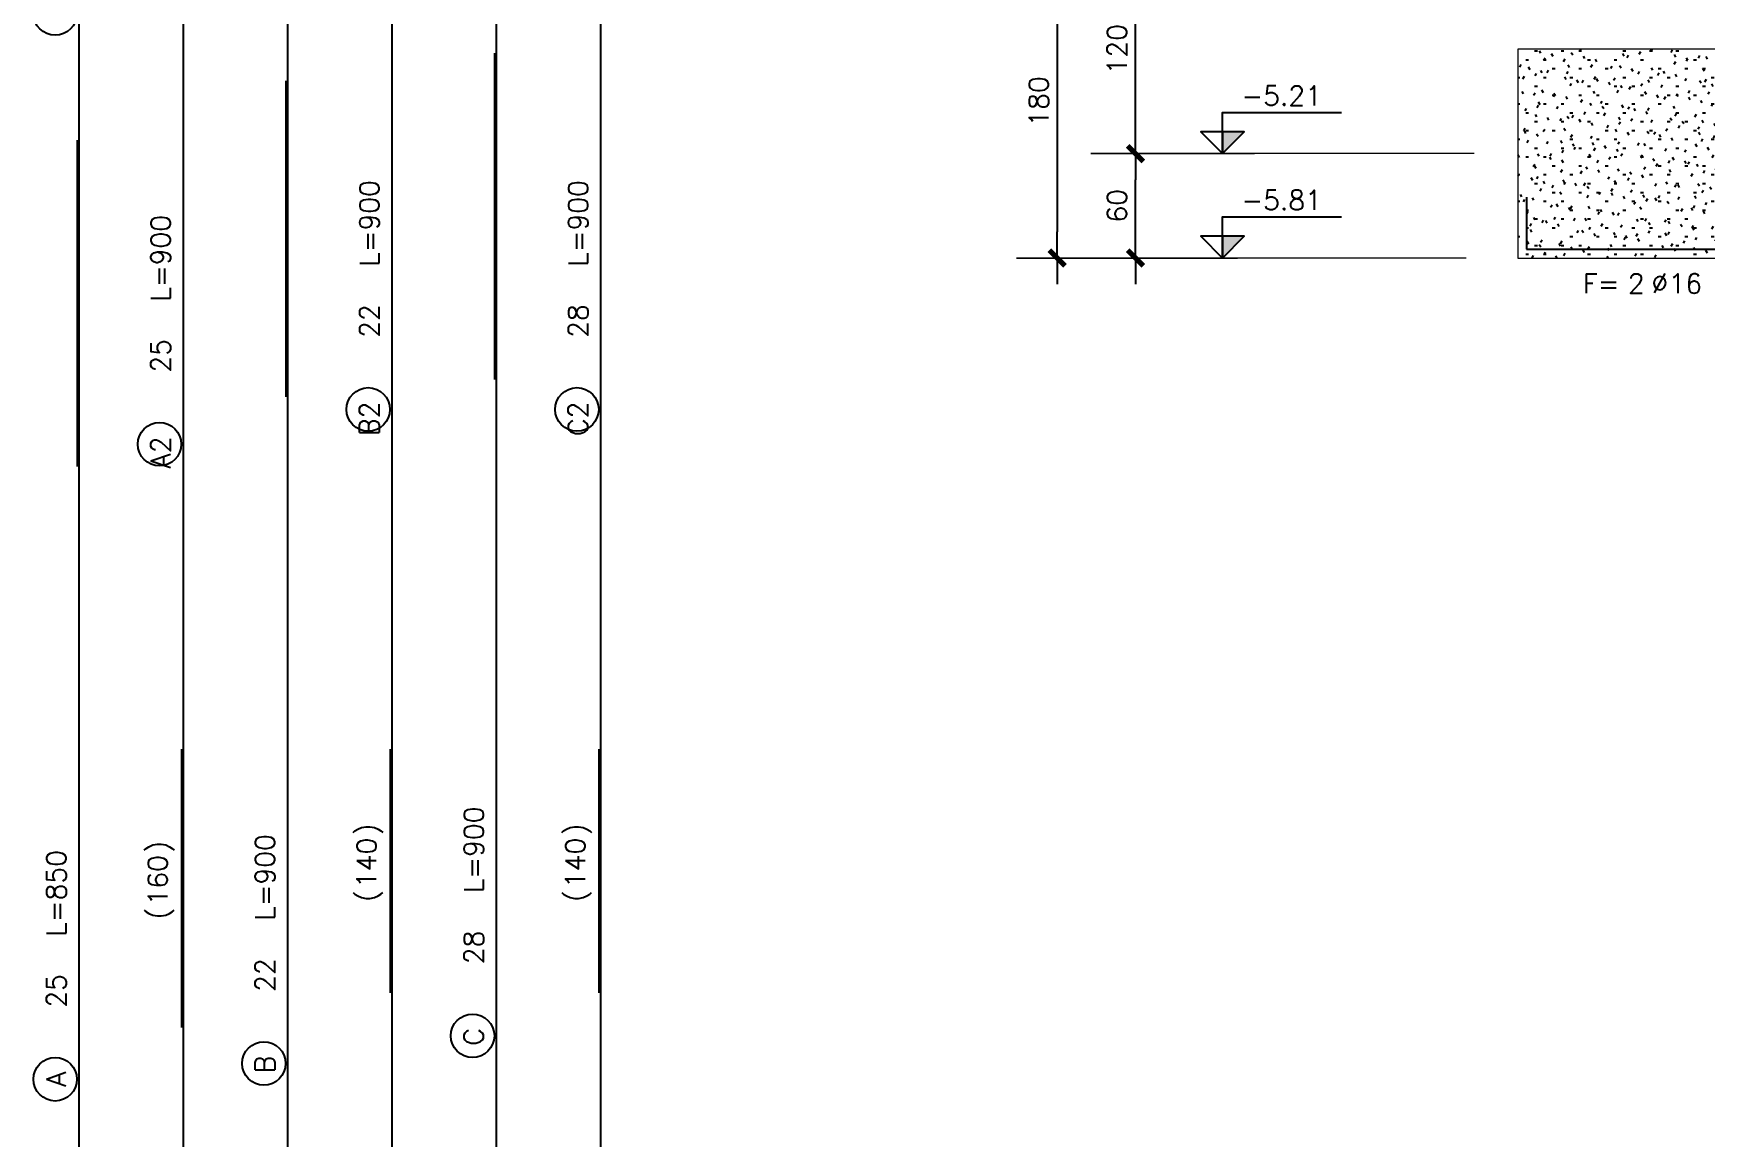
# Model space of a CAD drawing. Extents: x -58 to 5689, y 66 to 4123.
# Drawn here: x 3720 to 4682, y 2414 to 3049 of the extents above; entities that cross this region are included whole.
import ezdxf
from ezdxf.enums import TextEntityAlignment as Align
from ezdxf.xclip import XClip

# ---------------------------------------------------------------- set-up
doc = ezdxf.new("R2010")
doc.units = 0
doc.header["$LTSCALE"] = 30
doc.header["$MEASUREMENT"] = 0
doc.header["$XCLIPFRAME"] = 0
doc.layers.get('0').update_dxf_attribs({"linetype": 'CONTINUOUS'})
for name, color, linetype in [("EJEF-F'$0$RLA-FE", 7, 'CONTINUOUS'), ('EJEH2$0$RLA-COTAS1', 2, 'CONTINUOUS'), ('EJEH2$0$RLA-FE', 7, 'CONTINUOUS')]:
    doc.layers.add(name, color=color, linetype=linetype)
doc.layers.add('EJEH2$0$RLA-ACHURADO', color=30, linetype='CONTINUOUS', transparency=0.7)
for name, color, linetype, lineweight in [('EJEH2$0$RLA-CONTORNO', 30, 'CONTINUOUS', 15), ('EJEH2$0$RLA-NIVEL-1', 1, 'CONTINUOUS', 9), ('EJEH2$0$RLA-SELLO', 3, 'CONTINUOUS', 9)]:
    doc.layers.add(name, color=color, linetype=linetype, lineweight=lineweight)
doc.styles.add("EJEF-F'$0$RomanS", font='romans.shx', dxfattribs={"height": 11.25})
doc.styles.add('EJEH2$0$RomanS', font='romans.shx', dxfattribs={"height": 11.25})
doc.dimstyles.new('EJEH2$0$ING-50', dxfattribs={"dimscale": 50, "dimtxt": 0.27, "dimasz": 0.3, "dimexe": 0, "dimexo": 0, "dimgap": 0.1, "dimtad": 1, "dimdec": 1, "dimzin": 12, "dimdsep": 46, "dimtxsty": 'EJEH2$0$RomanS', "dimblk": 'EJEH2$0$TICK1', "dimblk1": 'EJEH2$0$TICK1', "dimblk2": 'EJEH2$0$TICK1', "dimcen": 0.09, "dimclrd": 2, "dimclre": 1, "dimclrt": 3, "dimadec": 0, "dimazin": 0, "dimtfac": 1, "dimtdec": 0, "dimtix": 1, "dimtmove": 2, "dimatfit": 3, "dimldrblk": 'EJEH2$0$TICK1', "dimfxl": 0, "dimfxlon": 1, "dimtolj": 1, "dimtzin": 0, "dimarcsym": 0})

# ---------------------------------------------------------------- blocks, each defined once
blk = doc.blocks.new('*U121')
at = {"layer": "EJEF-F'$0$RLA-FE"}
for p, q in [((0, 0), (768.21, 0)), ((768.21, 0), (818.21, 0)), ((818.21, 0), (850, 0)), ((850, 0), (850, 0))]:
    blk.add_line(p, q, dxfattribs=at)
at = {"layer": "EJEF-F'$0$RLA-FE", "color": 2}
blk.add_circle((310.31, 13.77), 12.5, dxfattribs=at)
at = {"layer": "EJEF-F'$0$RLA-FE", "color": 3, "style": "EJEF-F'$0$RomanS", "flags": 8}
blk.add_attdef('LIN_FE', text='', height=11.25, dxfattribs=at).set_placement((314.78, 7.56), align=Align.RIGHT)
at = {"layer": "EJEF-F'$0$RLA-FE", "color": 3, "style": "EJEF-F'$0$RomanS"}
for tag, p, flags in [('IGUAL', (323.26, 7.66), 14), ('PHI', (340.59, 7.66), 14), ('DIAM', (351.45, 7.45), 12), ('MINUS', (373.47, 7.45), 13), ('MARK', (386.86, 7.45), 13), ('TEXTO_FE1', (392.39, 7.45), 8), ('TEXTO_FE2', (460.89, 7.46), 8), ('TIPO', (432.45, -75.66), 13), ('NVECES', (418.89, -94.6), 13), ('NUMFE', (421.77, -114.36), 13), ('NUM', (432.65, -133.26), 13)]:
    blk.add_attdef(tag, p, '', height=11.25, dxfattribs=dict(at, flags=flags))
blk = doc.blocks.new('*U113')
at = {"layer": "EJEF-F'$0$RLA-FE"}
for q in [(50, 0), (718.21, 0)]:
    blk.add_line((50, 0), q, dxfattribs=at)
at = {"layer": "EJEF-F'$0$RLA-FE", "color": 2}
blk.add_circle((310.31, 13.77), 12.5, dxfattribs=at)
at = {"layer": "EJEF-F'$0$RLA-FE", "color": 3, "style": "EJEF-F'$0$RomanS", "flags": 8}
blk.add_attdef('LIN_FE', text='', height=11.25, dxfattribs=at).set_placement((314.78, 7.56), align=Align.RIGHT)
at = {"layer": "EJEF-F'$0$RLA-FE", "color": 3, "style": "EJEF-F'$0$RomanS"}
for tag, p, flags in [('IGUAL', (323.26, 7.66), 14), ('PHI', (340.59, 7.66), 14), ('DIAM', (351.45, 7.45), 12), ('MINUS', (373.47, 7.45), 13), ('MARK', (386.86, 7.45), 13), ('TEXTO_FE1', (392.39, 7.45), 8), ('TEXTO_FE2', (460.89, 7.46), 8), ('TIPO', (432.45, -75.66), 13), ('NVECES', (418.89, -94.6), 13), ('NUMFE', (421.77, -114.36), 13), ('NUM', (432.65, -133.26), 13)]:
    blk.add_attdef(tag, p, '', height=11.25, dxfattribs=dict(at, flags=flags))
blk = doc.blocks.new('*U114')
at = {"layer": "EJEF-F'$0$RLA-FE", "color": 6}
blk.add_line((0, 1), (187.5, 1), dxfattribs=at)
at = {"layer": "EJEF-F'$0$RLA-FE", "color": 3, "style": "EJEF-F'$0$RomanS", "flags": 8}
for tag, p in [('(', (79.41, 9.14)), ('EMP', (98.43, 9.14)), (')', (117.74, 9.14))]:
    blk.add_attdef(tag, text='', height=11.25, dxfattribs=at).set_placement(p, align=Align.CENTER)
blk = doc.blocks.new('*U126')
at = {"layer": "EJEF-F'$0$RLA-FE"}
for p, q in [((0, 0), (0, 0)), ((0, 0), (818.21, 0)), ((818.21, 0), (868.21, 0)), ((868.21, 0), (900, 0)), ((900, 0), (900, 0))]:
    blk.add_line(p, q, dxfattribs=at)
at = {"layer": "EJEF-F'$0$RLA-FE", "color": 2}
blk.add_circle((335.31, 13.77), 12.5, dxfattribs=at)
at = {"layer": "EJEF-F'$0$RLA-FE", "color": 3, "style": "EJEF-F'$0$RomanS", "flags": 8}
blk.add_attdef('LIN_FE', text='', height=11.25, dxfattribs=at).set_placement((339.78, 7.56), align=Align.RIGHT)
at = {"layer": "EJEF-F'$0$RLA-FE", "color": 3, "style": "EJEF-F'$0$RomanS"}
for tag, p, flags in [('IGUAL', (348.26, 7.66), 14), ('PHI', (365.59, 7.66), 14), ('DIAM', (376.45, 7.45), 12), ('MINUS', (398.47, 7.45), 13), ('MARK', (411.86, 7.45), 13), ('TEXTO_FE1', (417.39, 7.45), 8), ('TEXTO_FE2', (485.89, 7.46), 8), ('TIPO', (457.45, -75.66), 13), ('NVECES', (443.89, -94.6), 13), ('NUMFE', (446.77, -114.36), 13), ('NUM', (457.65, -133.26), 13)]:
    blk.add_attdef(tag, p, '', height=11.25, dxfattribs=dict(at, flags=flags))
blk = doc.blocks.new('*U125')
at = {"layer": "EJEF-F'$0$RLA-FE"}
for q in [(-100, 0), (718.21, 0)]:
    blk.add_line((-100, 0), q, dxfattribs=at)
at = {"layer": "EJEF-F'$0$RLA-FE", "color": 2}
blk.add_circle((235.31, 13.77), 12.5, dxfattribs=at)
at = {"layer": "EJEF-F'$0$RLA-FE", "color": 3, "style": "EJEF-F'$0$RomanS", "flags": 8}
blk.add_attdef('LIN_FE', text='', height=11.25, dxfattribs=at).set_placement((239.78, 7.56), align=Align.RIGHT)
at = {"layer": "EJEF-F'$0$RLA-FE", "color": 3, "style": "EJEF-F'$0$RomanS"}
for tag, p, flags in [('IGUAL', (248.26, 7.66), 14), ('PHI', (265.59, 7.66), 14), ('DIAM', (276.45, 7.45), 12), ('MINUS', (298.47, 7.45), 13), ('MARK', (311.86, 7.45), 13), ('TEXTO_FE1', (317.39, 7.45), 8), ('TEXTO_FE2', (385.89, 7.46), 8), ('TIPO', (357.45, -75.66), 13), ('NVECES', (343.89, -94.6), 13), ('NUMFE', (346.77, -114.36), 13), ('NUM', (357.65, -133.26), 13)]:
    blk.add_attdef(tag, p, '', height=11.25, dxfattribs=dict(at, flags=flags))
blk = doc.blocks.new('*U94')
at = {"layer": "EJEF-F'$0$RLA-FE", "color": 6}
blk.add_line((0, 1), (160, 1), dxfattribs=at)
at = {"layer": "EJEF-F'$0$RLA-FE", "color": 3, "style": "EJEF-F'$0$RomanS", "flags": 8}
for tag, p in [('(', (65.66, 9.14)), ('EMP', (84.68, 9.14)), (')', (103.99, 9.14))]:
    blk.add_attdef(tag, text='', height=11.25, dxfattribs=at).set_placement(p, align=Align.CENTER)
blk = doc.blocks.new('*U116')
at = {"layer": "EJEF-F'$0$RLA-FE"}
for q in [(0, 0), (628.21, 0)]:
    blk.add_line((0, 0), q, dxfattribs=at)
at = {"layer": "EJEF-F'$0$RLA-FE", "color": 3, "style": "EJEF-F'$0$RomanS", "flags": 8}
blk.add_attdef('LIN_FE', text='', height=11.25, dxfattribs=at).set_placement((244.78, 7.56), align=Align.RIGHT)
at = {"layer": "EJEF-F'$0$RLA-FE", "color": 3, "style": "EJEF-F'$0$RomanS"}
for tag, p, flags in [('IGUAL', (253.26, 7.66), 14), ('PHI', (270.59, 7.66), 14), ('DIAM', (281.45, 7.45), 12), ('MINUS', (303.47, 7.45), 13), ('MARK', (316.86, 7.45), 13), ('TEXTO_FE1', (322.39, 7.45), 8), ('TEXTO_FE2', (390.89, 7.46), 8), ('TIPO', (362.45, -75.66), 13), ('NVECES', (348.89, -94.6), 13), ('NUMFE', (351.77, -114.36), 13), ('NUM', (362.65, -133.26), 13)]:
    blk.add_attdef(tag, p, '', height=11.25, dxfattribs=dict(at, flags=flags))
blk = doc.blocks.new('*U117')
at = {"layer": "EJEF-F'$0$RLA-FE", "color": 6}
blk.add_line((0, 1), (181.61, 1), dxfattribs=at)
at = {"layer": "EJEF-F'$0$RLA-FE", "color": 3, "style": "EJEF-F'$0$RomanS", "flags": 8}
for tag, p in [('(', (76.46, 9.14)), ('EMP', (95.49, 9.14)), (')', (114.8, 9.14))]:
    blk.add_attdef(tag, text='', height=11.25, dxfattribs=at).set_placement(p, align=Align.CENTER)
blk = doc.blocks.new('*U53')
at = {"layer": "EJEF-F'$0$RLA-FE", "color": 6}
blk.add_line((0, 1), (140, 1), dxfattribs=at)
at = {"layer": "EJEF-F'$0$RLA-FE", "color": 3, "style": "EJEF-F'$0$RomanS", "flags": 8}
for tag, p in [('(', (55.66, 9.14)), ('EMP', (74.68, 9.14)), (')', (93.99, 9.14))]:
    blk.add_attdef(tag, text='', height=11.25, dxfattribs=at).set_placement(p, align=Align.CENTER)
blk = doc.blocks.new('*U123')
at = {"layer": "EJEF-F'$0$RLA-FE"}
for p, q in [((-100, 0), (718.21, 0)), ((718.21, 0), (768.21, 0)), ((768.21, 0), (800, 0)), ((800, 0), (800, 0))]:
    blk.add_line(p, q, dxfattribs=at)
at = {"layer": "EJEF-F'$0$RLA-FE", "color": 2}
blk.add_circle((235.31, 13.77), 12.5, dxfattribs=at)
at = {"layer": "EJEF-F'$0$RLA-FE", "color": 3, "style": "EJEF-F'$0$RomanS", "flags": 8}
blk.add_attdef('LIN_FE', text='', height=11.25, dxfattribs=at).set_placement((239.78, 7.56), align=Align.RIGHT)
at = {"layer": "EJEF-F'$0$RLA-FE", "color": 3, "style": "EJEF-F'$0$RomanS"}
for tag, p, flags in [('IGUAL', (248.26, 7.66), 14), ('PHI', (265.59, 7.66), 14), ('DIAM', (276.45, 7.45), 12), ('MINUS', (298.47, 7.45), 13), ('MARK', (311.86, 7.45), 13), ('TEXTO_FE1', (317.39, 7.45), 8), ('TEXTO_FE2', (385.89, 7.46), 8), ('TIPO', (357.45, -75.66), 13), ('NVECES', (343.89, -94.6), 13), ('NUMFE', (346.77, -114.36), 13), ('NUM', (357.65, -133.26), 13)]:
    blk.add_attdef(tag, p, '', height=11.25, dxfattribs=dict(at, flags=flags))
blk = doc.blocks.new('*U119')
at = {"layer": "EJEF-F'$0$RLA-FE"}
for q in [(0, 0), (618.21, 0)]:
    blk.add_line((0, 0), q, dxfattribs=at)
at = {"layer": "EJEF-F'$0$RLA-FE", "color": 3, "style": "EJEF-F'$0$RomanS", "flags": 8}
blk.add_attdef('LIN_FE', text='', height=11.25, dxfattribs=at).set_placement((239.78, 7.56), align=Align.RIGHT)
at = {"layer": "EJEF-F'$0$RLA-FE", "color": 3, "style": "EJEF-F'$0$RomanS"}
for tag, p, flags in [('IGUAL', (248.26, 7.66), 14), ('PHI', (265.59, 7.66), 14), ('DIAM', (276.45, 7.45), 12), ('MINUS', (298.47, 7.45), 13), ('MARK', (311.86, 7.45), 13), ('TEXTO_FE1', (317.39, 7.45), 8), ('TEXTO_FE2', (385.89, 7.46), 8), ('TIPO', (357.45, -75.66), 13), ('NVECES', (343.89, -94.6), 13), ('NUMFE', (346.77, -114.36), 13), ('NUM', (357.65, -133.26), 13)]:
    blk.add_attdef(tag, p, '', height=11.25, dxfattribs=dict(at, flags=flags))
blk = doc.blocks.new('*U84')
at = {"layer": "EJEF-F'$0$RLA-FE"}
for p, q in [((-50, 0), (518.21, 0)), ((518.21, 0), (568.21, 0)), ((568.21, 0), (600, 0)), ((600, 0), (600, 0))]:
    blk.add_line(p, q, dxfattribs=at)
at = {"layer": "EJEF-F'$0$RLA-FE", "color": 3, "style": "EJEF-F'$0$RomanS", "flags": 8}
blk.add_attdef('LIN_FE', text='', height=11.25, dxfattribs=at).set_placement((164.78, 7.56), align=Align.RIGHT)
at = {"layer": "EJEF-F'$0$RLA-FE", "color": 3, "style": "EJEF-F'$0$RomanS"}
for tag, p, flags in [('IGUAL', (173.26, 7.66), 14), ('PHI', (190.59, 7.66), 14), ('DIAM', (201.45, 7.45), 12), ('MINUS', (223.47, 7.45), 13), ('MARK', (236.86, 7.45), 13), ('TEXTO_FE1', (242.39, 7.45), 8), ('TEXTO_FE2', (310.89, 7.46), 8), ('TIPO', (282.45, -75.66), 13), ('NVECES', (268.89, -94.6), 13), ('NUMFE', (271.77, -114.36), 13), ('NUM', (282.65, -133.26), 13)]:
    blk.add_attdef(tag, p, '', height=11.25, dxfattribs=dict(at, flags=flags))
blk = doc.blocks.new("EJEF-F'")
at = {"layer": "EJEF-F'$0$RLA-FE", "rotation": 90}
for name, p in [('*U113', (1606.43, 380.5)), ('*U116', (1726.43, 470.5)), ('*U119', (1846.43, 480.5)), ('*U114', (1846.43, 480.5)), ('*U117', (1726.43, 470.5)), ('*U114', (1606.43, 430.5)), ('*U126', (1666.43, -632)), ('*U126', (1786.43, -632)), ('*U84', (1906.43, -332))]:
    blk.add_blockref(name, p, dxfattribs=at)
at = {"layer": "EJEF-F'$0$RLA-FE"}
ref = blk.add_blockref('*U126', (1786.43, 128), dxfattribs=dict(at, rotation=90))
ref.add_attrib('DIAM', '22', (1778.98, 504.45), dxfattribs={"color": 3, "height": 11.25, "rotation": 90, "style": "EJEF-F'$0$RomanS"})
ref.add_attrib('LIN_FE', 'B2', dxfattribs={"color": 3, "height": 11.25, "rotation": 90, "style": "EJEF-F'$0$RomanS"}).set_placement((1778.87, 467.78), align=Align.RIGHT)
ref.add_attrib('TEXTO_FE1', 'L=900', (1778.98, 545.39), dxfattribs={"color": 3, "height": 11.25, "rotation": 90, "style": "EJEF-F'$0$RomanS"})
ref = blk.add_blockref('*U125', (1906.43, 228), dxfattribs=dict(at, rotation=90))
ref.add_attrib('DIAM', '28', (1898.98, 504.45), dxfattribs={"color": 3, "height": 11.25, "rotation": 90, "style": "EJEF-F'$0$RomanS"})
ref.add_attrib('LIN_FE', 'C2', dxfattribs={"color": 3, "height": 11.25, "rotation": 90, "style": "EJEF-F'$0$RomanS"}).set_placement((1898.87, 467.78), align=Align.RIGHT)
ref.add_attrib('TEXTO_FE1', 'L=900', (1898.98, 545.39), dxfattribs={"color": 3, "height": 11.25, "rotation": 90, "style": "EJEF-F'$0$RomanS"})
ref = blk.add_blockref('*U125', (1666.43, 208), dxfattribs=dict(at, rotation=90))
ref.add_attrib('DIAM', '25', (1658.98, 484.45), dxfattribs={"color": 3, "height": 11.25, "rotation": 90, "style": "EJEF-F'$0$RomanS"})
ref.add_attrib('LIN_FE', 'A2', dxfattribs={"color": 3, "height": 11.25, "rotation": 90, "style": "EJEF-F'$0$RomanS"}).set_placement((1658.87, 447.78), align=Align.RIGHT)
ref.add_attrib('TEXTO_FE1', 'L=900', (1658.98, 525.39), dxfattribs={"color": 3, "height": 11.25, "rotation": 90, "style": "EJEF-F'$0$RomanS"})
ref = blk.add_blockref('*U123', (1846.43, -132), dxfattribs=dict(at, rotation=90))
ref.add_attrib('DIAM', '28', (1838.98, 144.45), dxfattribs={"color": 3, "height": 11.25, "rotation": 90, "style": "EJEF-F'$0$RomanS"})
ref.add_attrib('LIN_FE', 'C', dxfattribs={"color": 3, "height": 11.25, "rotation": 90, "style": "EJEF-F'$0$RomanS"}).set_placement((1838.87, 107.78), align=Align.RIGHT)
ref.add_attrib('TEXTO_FE1', 'L=900', (1838.98, 185.39), dxfattribs={"color": 3, "height": 11.25, "rotation": 90, "style": "EJEF-F'$0$RomanS"})
ref = blk.add_blockref('*U126', (1726.43, -247.89), dxfattribs=dict(at, rotation=90))
ref.add_attrib('DIAM', '22', (1718.98, 128.55), dxfattribs={"color": 3, "height": 11.25, "rotation": 90, "style": "EJEF-F'$0$RomanS"})
ref.add_attrib('LIN_FE', 'B', dxfattribs={"color": 3, "height": 11.25, "rotation": 90, "style": "EJEF-F'$0$RomanS"}).set_placement((1718.87, 91.89), align=Align.RIGHT)
ref.add_attrib('TEXTO_FE1', 'L=900', (1718.98, 169.5), dxfattribs={"color": 3, "height": 11.25, "rotation": 90, "style": "EJEF-F'$0$RomanS"})
ref = blk.add_blockref('*U121', (1606.43, -232), dxfattribs=dict(at, rotation=90))
ref.add_attrib('DIAM', '25', (1598.98, 119.45), dxfattribs={"color": 3, "height": 11.25, "rotation": 90, "style": "EJEF-F'$0$RomanS"})
ref.add_attrib('LIN_FE', 'A', dxfattribs={"color": 3, "height": 11.25, "rotation": 90, "style": "EJEF-F'$0$RomanS"}).set_placement((1598.87, 82.78), align=Align.RIGHT)
ref.add_attrib('TEXTO_FE1', 'L=850', (1598.98, 160.39), dxfattribs={"color": 3, "height": 11.25, "rotation": 90, "style": "EJEF-F'$0$RomanS"})
ref = blk.add_blockref('*U94', (1666.43, 108), dxfattribs=dict(at, rotation=90))
ref.add_attrib('EMP', '160', dxfattribs={"color": 3, "height": 11.25, "rotation": 90, "style": "EJEF-F'$0$RomanS"}).set_placement((1657.29, 192.68), align=Align.CENTER)
ref.add_attrib('(', '(', dxfattribs={"color": 3, "height": 11.25, "rotation": 90, "style": "EJEF-F'$0$RomanS"}).set_placement((1657.29, 173.66), align=Align.CENTER)
ref.add_attrib(')', ')', dxfattribs={"color": 3, "height": 11.25, "rotation": 90, "style": "EJEF-F'$0$RomanS"}).set_placement((1657.29, 211.99), align=Align.CENTER)
ref = blk.add_blockref('*U53', (1786.43, 128), dxfattribs=dict(at, rotation=90))
ref.add_attrib('EMP', '140', dxfattribs={"color": 3, "height": 11.25, "rotation": 90, "style": "EJEF-F'$0$RomanS"}).set_placement((1777.29, 202.68), align=Align.CENTER)
ref.add_attrib('(', '(', dxfattribs={"color": 3, "height": 11.25, "rotation": 90, "style": "EJEF-F'$0$RomanS"}).set_placement((1777.29, 183.66), align=Align.CENTER)
ref.add_attrib(')', ')', dxfattribs={"color": 3, "height": 11.25, "rotation": 90, "style": "EJEF-F'$0$RomanS"}).set_placement((1777.29, 221.99), align=Align.CENTER)
ref = blk.add_blockref('*U53', (1906.43, 128), dxfattribs=dict(at, rotation=90))
ref.add_attrib('EMP', '140', dxfattribs={"color": 3, "height": 11.25, "rotation": 90, "style": "EJEF-F'$0$RomanS"}).set_placement((1897.29, 202.68), align=Align.CENTER)
ref.add_attrib('(', '(', dxfattribs={"color": 3, "height": 11.25, "rotation": 90, "style": "EJEF-F'$0$RomanS"}).set_placement((1897.29, 183.66), align=Align.CENTER)
ref.add_attrib(')', ')', dxfattribs={"color": 3, "height": 11.25, "rotation": 90, "style": "EJEF-F'$0$RomanS"}).set_placement((1897.29, 221.99), align=Align.CENTER)
blk = doc.blocks.new('EJEH2$0$TICK1')
at = {"color": 2}
for points in [[(0, 0), (-1, 0)], [(0, 0), (1, 0)]]:
    blk.add_lwpolyline(points, dxfattribs=at)
at = {"color": 2, "const_width": 0.2}
blk.add_lwpolyline([(-0.3, -0.3), (0.3, 0.3)], dxfattribs=at)
blk = doc.blocks.new('EJEH2$0$DIMBLOCK6-EJE H2')
at = {"layer": 'EJEH2$0$RLA-COTAS1', "color": 2, "lineweight": -2, "transparency": 16777216}
blk.add_line((-4.65, -416), (-4.65, -566), dxfattribs=at)
at = {"layer": 'EJEH2$0$RLA-COTAS1', "color": 2, "lineweight": -2, "transparency": 16777216, "xscale": 15, "yscale": 15, "zscale": 15}
for p, rotation in [((-4.65, -401), 90), ((-4.65, -581), 270)]:
    blk.add_blockref('EJEH2$0$TICK1', p, dxfattribs=dict(at, rotation=rotation))
at = {"layer": 'EJEH2$0$RLA-COTAS1', "color": 3, "transparency": 16777216, "insert": (-15.27, -491), "char_height": 11.25, "attachment_point": 5, "rotation": 90, "style": 'EJEH2$0$RomanS'}
blk.add_mtext('\\A1;180', dxfattribs=at)
blk = doc.blocks.new('EJEH2$0$DIMBLOCK7-EJE H2')
at = {"layer": 'EJEH2$0$RLA-COTAS1', "color": 2, "lineweight": -2, "transparency": 16777216}
blk.add_line((40.35, -566), (40.35, -536), dxfattribs=at)
at = {"layer": 'EJEH2$0$RLA-COTAS1', "color": 2, "lineweight": -2, "transparency": 16777216, "xscale": 15, "yscale": 15, "zscale": 15}
for p, rotation in [((40.35, -521), 90), ((40.35, -581), 270)]:
    blk.add_blockref('EJEH2$0$TICK1', p, dxfattribs=dict(at, rotation=rotation))
at = {"layer": 'EJEH2$0$RLA-COTAS1', "color": 3, "transparency": 16777216, "insert": (29.73, -551), "char_height": 11.25, "attachment_point": 5, "rotation": 90, "style": 'EJEH2$0$RomanS'}
blk.add_mtext('\\A1;60', dxfattribs=at)
blk = doc.blocks.new('EJEH2$0$DIMBLOCK8-EJE H2')
at = {"layer": 'EJEH2$0$RLA-COTAS1', "color": 2, "lineweight": -2, "transparency": 16777216}
blk.add_line((40.35, -506), (40.35, -416), dxfattribs=at)
at = {"layer": 'EJEH2$0$RLA-COTAS1', "color": 2, "lineweight": -2, "transparency": 16777216, "xscale": 15, "yscale": 15, "zscale": 15}
for p, rotation in [((40.35, -401), 90), ((40.35, -521), 270)]:
    blk.add_blockref('EJEH2$0$TICK1', p, dxfattribs=dict(at, rotation=rotation))
at = {"layer": 'EJEH2$0$RLA-COTAS1', "color": 3, "transparency": 16777216, "insert": (29.73, -461), "char_height": 11.25, "attachment_point": 5, "rotation": 90, "style": 'EJEH2$0$RomanS'}
blk.add_mtext('\\A1;120', dxfattribs=at)
blk = doc.blocks.new('EJEH2$0$nivel-el')
blk.add_hatch(color=1).paths.add_polyline_path([(0, 0), (12.5, 12.5), (0, 12.5)])
at = {"color": 3}
blk.add_lwpolyline([(0, 0), (12.5, 12.5), (-12.5, 12.5), (0, 0), (0, 23.61), (68.35, 23.61)], dxfattribs=at)
blk.add_lwpolyline([(0, 0), (12.5, 12.5), (0, 12.5), (0, 0)])
at = {"color": 3, "style": 'EJEH2$0$RomanS', "flags": 4}
blk.add_attdef('%%P0.00', text='', height=11.25, dxfattribs=at).set_placement((33.96, 27.67), align=Align.CENTER)
blk = doc.blocks.new('*U264')
at = {"layer": 'EJEH2$0$RLA-FE'}
for p, q in [((290, 0), (290, 130)), ((0, 30), (0, 0)), ((0, 0), (208.21, 0)), ((208.21, 0), (258.21, 0)), ((258.21, 0), (290, 0))]:
    blk.add_line(p, q, dxfattribs=at)
at = {"layer": 'EJEH2$0$RLA-FE', "color": 3, "style": 'EJEH2$0$RomanS', "flags": 8}
for tag, p in [('F=', (53.44, -25.3)), ('NUM', (67.85, -25.3))]:
    blk.add_attdef(tag, text='', height=11.25, dxfattribs=at).set_placement(p, align=Align.RIGHT)
at = {"layer": 'EJEH2$0$RLA-FE', "color": 3, "style": 'EJEH2$0$RomanS'}
for tag, p, flags in [('PHI', (71.74, -25.08), 12), ('DIAM', (81.6, -25.3), 12), ('MINUS', (103.62, -25.3), 13), ('MARK', (117.01, -25.3), 13), ('TEXTO_FE1', (120.31, -25.3), 8), ('TEXTO_FE2', (187.83, -25.28), 8), ('TIPO', (143.8, -57.92), 13), ('NVECES', (129.93, -76.86), 13), ('NUMFE', (133.86, -96.62), 13), ('CAPA', (142.06, -115.74), 13), ('DESPLAZA', (277.18, -134.17), 13), ('ESPACIO', (283.22, -152.53), 13), ('CANT', (297.06, -171.33), 13)]:
    blk.add_attdef(tag, p, '', height=11.25, dxfattribs=dict(at, flags=flags))
blk = doc.blocks.new('EJEH2')
at = {"layer": 'EJEH2$0$RLA-ACHURADO'}
h = blk.add_hatch(dxfattribs=at)
h.set_pattern_fill('SAND - DENSE', color=256, style=0, pattern_type=2)
h.set_pattern_definition([(0, (509.04, -1121.733), (20.32, 5.08), [1.676, -13.564, 1.676, -13.564, -81.28]), (0, (509.04, -1121.733), (20.32, 5.08), [-30.48, 1.676, -28.804, 1.676, -13.564, -35.56]), (0, (509.04, -1121.733), (20.32, 5.08), [-76.2, 1.676, -8.484, 1.676, -23.724]), (120, (516.66, -1119.193), (-14.55941, 15.057636), [1.676, -13.564, 1.676, -13.564, -81.28]), (120, (516.66, -1119.193), (-14.55941, 15.057636), [-30.48, 1.676, -28.804, 1.676, -13.564, -35.56]), (120, (516.66, -1119.193), (-14.55941, 15.057636), [-76.2, 1.676, -8.484, 1.676, -23.724]), (240, (519.2, -1109.033), (-5.76059, -20.137636), [1.676, -13.564, 1.676, -13.564, -81.28]), (240, (519.2, -1109.033), (-5.76059, -20.137636), [-30.48, 1.676, -28.804, 1.676, -13.564, -35.56]), (240, (519.2, -1109.033), (-5.76059, -20.137636), [-76.2, 1.676, -8.484, 1.676, -23.724])])
h.paths.add_polyline_path([(560.2, -581), (560.2, -461), (260.2, -461), (260.2, -581)], flags=0)
at = {"layer": 'EJEH2$0$RLA-CONTORNO'}
for p, q in [((797.68, -461), (260.2, -461)), ((260.2, -461), (260.2, -581)), ((260.2, -581), (560.2, -581))]:
    blk.add_line(p, q, dxfattribs=at)
at = {"layer": 'EJEH2$0$RLA-NIVEL-1'}
for p, q in [((235.06, -521), (14.63, -521)), ((230.53, -581), (-28.11, -581))]:
    blk.add_line(p, q, dxfattribs=at)
at = {"layer": 'EJEH2$0$RLA-SELLO'}
for p, q in [((14.63, -521), (108.65, -521)), ((-28.11, -581), (99.02, -581))]:
    blk.add_line(p, q, dxfattribs=at)
ref = blk.add_blockref('EJEH2$0$nivel-el', (90.37, -521))
ref.add_attrib('%%P0.00', '-5.21', dxfattribs={"color": 3, "height": 11.25, "style": 'EJEH2$0$RomanS'}).set_placement((124.33, -493.33), align=Align.CENTER)
ref = blk.add_blockref('EJEH2$0$nivel-el', (90.37, -581))
ref.add_attrib('%%P0.00', '-5.81', dxfattribs={"color": 3, "height": 11.25, "style": 'EJEH2$0$RomanS'}).set_placement((124.33, -553.33), align=Align.CENTER)
at = {"layer": 'EJEH2$0$RLA-FE'}
ref = blk.add_blockref('*U264', (265.2, -576), dxfattribs=at)
ref.add_attrib('DIAM', '16', (346.8, -601.3), dxfattribs={"color": 3, "height": 11.25, "style": 'EJEH2$0$RomanS'})
ref.add_attrib('NUM', '2', dxfattribs={"color": 3, "height": 11.25, "style": 'EJEH2$0$RomanS'}).set_placement((333.05, -601.3), align=Align.RIGHT)
ref.add_attrib('TEXTO_FE1', 'L=450', (385.51, -601.3), dxfattribs={"color": 3, "height": 11.25, "style": 'EJEH2$0$RomanS'})
ref.add_attrib('TEXTO_FE2', '(30+290+130)', (453.03, -601.28), dxfattribs={"color": 3, "height": 11.25, "style": 'EJEH2$0$RomanS'})
ref.add_attrib('PHI', '%%C', (336.95, -601.08), dxfattribs={"color": 3, "height": 11.25, "style": 'EJEH2$0$RomanS'})
ref.add_attrib('F=', 'F=', dxfattribs={"color": 3, "height": 11.25, "style": 'EJEH2$0$RomanS'}).set_placement((318.64, -601.3), align=Align.RIGHT)
at = {"layer": 'EJEH2$0$RLA-COTAS1'}
for base, p1, p2, picture, middle in [((-4.65, -581), (0.35, -401), (0.35, -581), 'EJEH2$0$DIMBLOCK6-EJE H2', (-15.27, -491)), ((40.35, -401), (45.35, -521), (35.35, -401), 'EJEH2$0$DIMBLOCK8-EJE H2', (29.73, -461)), ((40.35, -521), (35.35, -581), (45.35, -521), 'EJEH2$0$DIMBLOCK7-EJE H2', (29.73, -551))]:
    dim = blk.add_linear_dim(base=base, p1=p1, p2=p2, angle=90, dimstyle='EJEH2$0$ING-50', override={"dimexe": 0, "dimexo": 0, "dimdec": 1, "dimfxl": 0, "dimfxlon": 1}, dxfattribs=at)
    dim.commit()
    dim.dimension.update_dxf_attribs({"geometry": picture, "text_midpoint": middle})

msp = doc.modelspace()

# ---------------------------------------------------------------- block references
ref = msp.add_blockref("EJEF-F'", (2139.98, 2369.47))
XClip(ref).set_block_clipping_path([(-2004.783703171, -1263.5272463381), (2026.7450959108, 1590.6902151833)])
msp.add_blockref('EJEH2', (4313.45, 3500.78))

doc.saveas('drawing.dxf')
